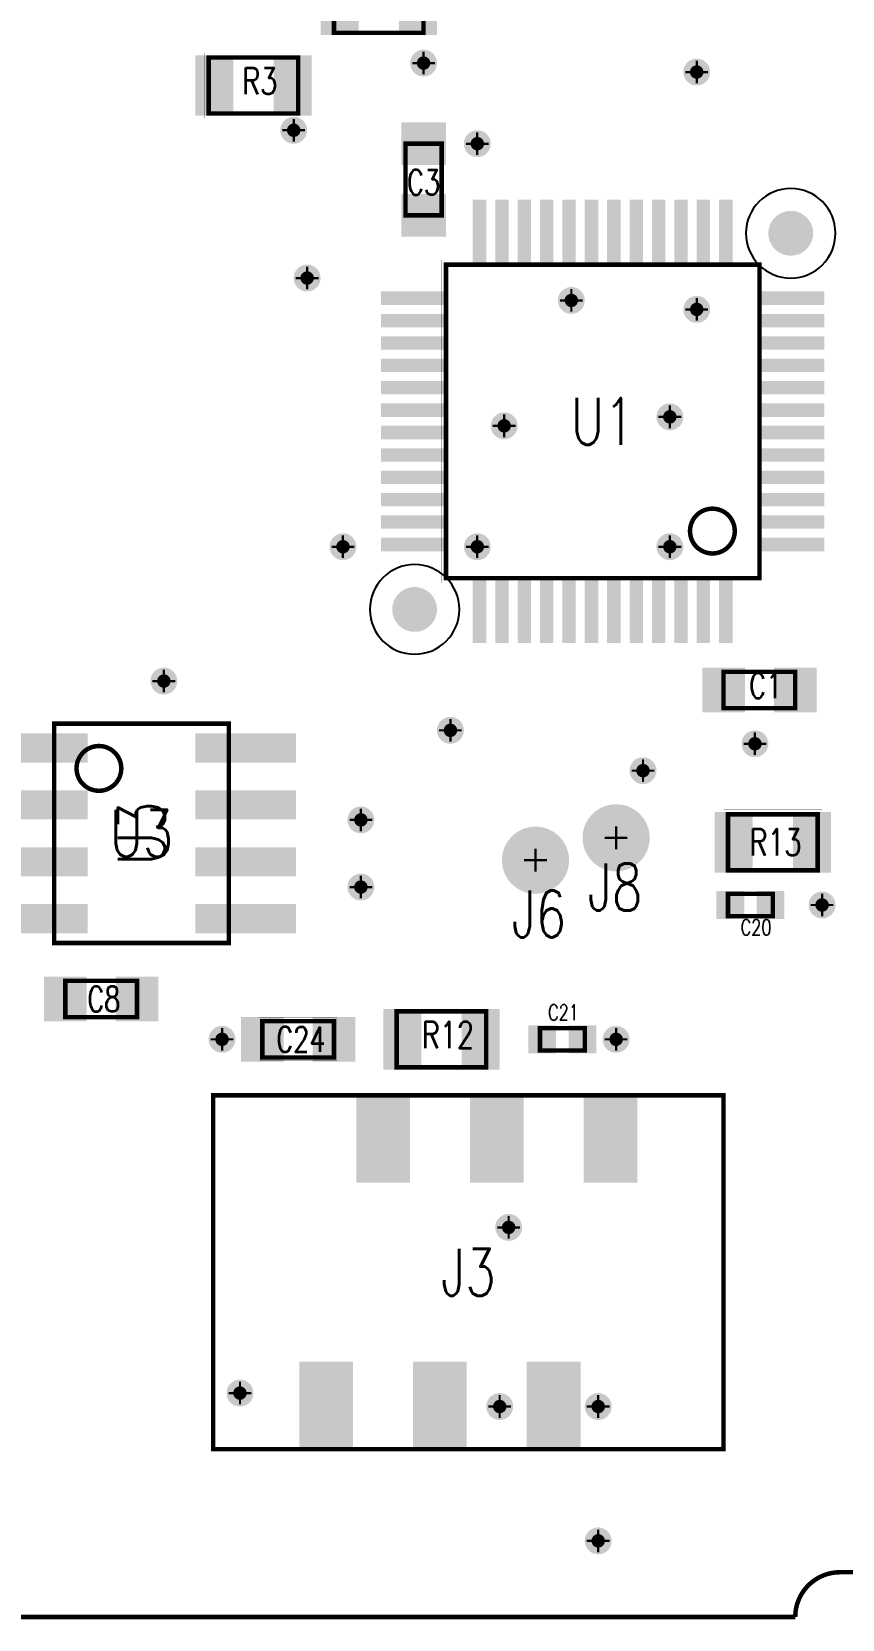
# Model space of a CAD drawing. Extents: x 0 to 128, y -3 to 92.
# Drawn here: x 22.45 to 40.55, y -0.05 to 35.4 of the extents above; entities that cross this region are included whole.
import ezdxf
from ezdxf.enums import TextEntityAlignment as Align

# ---------------------------------------------------------------- set-up
doc = ezdxf.new("R2010")
doc.units = 0
doc.linetypes.add('KEEPOUT_00011111$0', pattern=[2, 1, 1])
for name, color, linetype in [('BOARD_OUTLINE_00', 254, 'CONTINUOUS'), ('DRIL_NPLTE_THRU_01', 2, 'CONTINUOUS'), ('DRIL_NPLTE_THRU_02', 3, 'CONTINUOUS'), ('DRIL_PLTE_THRU_01', 2, 'CONTINUOUS'), ('DRIL_PLTE_THRU_02', 3, 'CONTINUOUS'), ('DRIL_SYMBOL', 254, 'CONTINUOUS'), ('KEEPOUT_01', 254, 'CONTINUOUS'), ('PADS_BOT', 96, 'CONTINUOUS'), ('PADS_INNER', 34, 'CONTINUOUS'), ('PADS_TOP', 34, 'CONTINUOUS'), ('PADS_XR_27', 57, 'CONTINUOUS'), ('PART_NAME_27', 57, 'CONTINUOUS'), ('PART_TOP_2DLINE_25', 253, 'CONTINUOUS'), ('PART_TOP_2DLINE_27', 57, 'CONTINUOUS'), ('VIAPTS', 34, 'CONTINUOUS')]:
    doc.layers.add(name, color=color, linetype=linetype)
doc.styles.add('W0$05', font='simplex', dxfattribs={"width": 0.75})
doc.styles.add('W0$08', font='simplex', dxfattribs={"width": 0.75})
doc.styles.add('W0$085', font='simplex', dxfattribs={"width": 0.75})
doc.styles.add('W0$15', font='simplex', dxfattribs={"width": 0.75})

# ---------------------------------------------------------------- blocks, each defined once
blk = doc.blocks.new('BOARD_55')
at = {"layer": 'BOARD_OUTLINE_00', "const_width": 0.1}
blk.add_lwpolyline([(36.74, 4.44, 1), (37.74, 4.44), (76.24, 4.44, 0.414214), (77.24, 3.44), (85.24, 3.44, 0.414214), (86.24, 4.44), (101.74, 4.44), (101.74, -60.56), (86.24, -60.56, 0.414214), (85.24, -59.56), (77.24, -59.56, 0.414214), (76.24, -60.56), (37.74, -60.56), (37.74, -48.56, 1), (36.74, -48.56)], format="xyb", close=True, dxfattribs=at)
blk = doc.blocks.new('SMOOTH_0$001')
at = {"const_width": 0.0005}
blk.add_lwpolyline([(-0.00025, 0, 1), (0.00025, 0, 1)], format="xyb", close=True, dxfattribs=at)
blk = doc.blocks.new('SMOOTH_0$1')
at = {"const_width": 0.05}
blk.add_lwpolyline([(-0.025, 0, 1), (0.025, 0, 1)], format="xyb", close=True, dxfattribs=at)
blk = doc.blocks.new('PART_BODY_TOP_30')
at = {"layer": 'PART_TOP_2DLINE_25', "const_width": 0.001}
blk.add_lwpolyline([(-0.875, -0.48), (0.875, -0.48), (0.875, 0.48), (-0.875, 0.48)], close=True, dxfattribs=at)
at = {"layer": 'PART_TOP_2DLINE_27', "const_width": 0.1}
blk.add_lwpolyline([(-0.8, -0.405), (0.8, -0.405), (0.8, 0.405), (-0.8, 0.405)], close=True, dxfattribs=at)
at = {"layer": 'PART_TOP_2DLINE_25'}
for p in [(-0.875, 0.48), (0.875, 0.48), (-0.875, -0.48), (0.875, -0.48)]:
    blk.add_blockref('SMOOTH_0$001', p, dxfattribs=at)
at = {"layer": 'PART_TOP_2DLINE_27'}
for p in [(-0.8, 0.405), (0.8, 0.405), (-0.8, -0.405), (0.8, -0.405)]:
    blk.add_blockref('SMOOTH_0$1', p, dxfattribs=at)
blk = doc.blocks.new('DRIL_HOLE_0')
blk.add_lwpolyline([(0, 0, 1), (0, 0, 1)], format="xyb", close=True)
blk = doc.blocks.new('PAD_0')
blk.add_lwpolyline([(0, 0, 1), (0, 0, 1)], format="xyb", close=True)
blk = doc.blocks.new('PAD_3')
at = {"const_width": 0.3}
blk.add_lwpolyline([(-0.425, 0), (0.425, 0)], dxfattribs=at)
blk = doc.blocks.new('PAD_4')
at = {"const_width": 0.95}
blk.add_lwpolyline([(-0.5, 0), (0.5, 0)], dxfattribs=at)
blk = doc.blocks.new('STK_TOP_974')
at = {"layer": 'DRIL_NPLTE_THRU_01'}
blk.add_blockref('DRIL_HOLE_0', (0, 0), dxfattribs=at)
at = {"layer": 'DRIL_NPLTE_THRU_02'}
blk.add_blockref('DRIL_HOLE_0', (0, 0), dxfattribs=at)
at = {"layer": 'PADS_BOT'}
blk.add_blockref('PAD_0', (0, 0), dxfattribs=at)
at = {"layer": 'PADS_INNER'}
blk.add_blockref('PAD_0', (0, 0), dxfattribs=at)
at = {"layer": 'PADS_TOP', "rotation": 90}
blk.add_blockref('PAD_4', (0, 0), dxfattribs=at)
at = {"layer": 'PADS_XR_27', "rotation": 90}
blk.add_blockref('PAD_3', (0, 0), dxfattribs=at)
blk = doc.blocks.new('SYM_TOP_4')
for name, p in [('STK_TOP_974', (-0.8, 0)), ('STK_TOP_974', (0.8, 0)), ('PART_BODY_TOP_30', (0, 0))]:
    blk.add_blockref(name, p)
blk = doc.blocks.new('PART_TOP_0')
blk.add_blockref('SYM_TOP_4', (0, 0))
at = {"layer": 'PART_NAME_27', "style": 'W0$08', "width": 0.75}
blk.add_text('C1', height=0.56, dxfattribs=at).set_placement((0.14, 0.1), align=Align.MIDDLE_CENTER)
blk = doc.blocks.new('PART_TOP_1')
blk.add_blockref('SYM_TOP_4', (0, 0))
at = {"layer": 'PART_NAME_27', "style": 'W0$08', "width": 0.75}
blk.add_text('C3', height=0.56, rotation=-90, dxfattribs=at).set_placement((-0.06, 0), align=Align.MIDDLE_CENTER)
blk = doc.blocks.new('PART_BODY_TOP_35')
at = {"layer": 'PART_TOP_2DLINE_25', "const_width": 0.001}
blk.add_lwpolyline([(-1.1, -0.725), (1.1, -0.725), (1.1, 0.725), (-1.1, 0.725)], close=True, dxfattribs=at)
at = {"layer": 'PART_TOP_2DLINE_27', "const_width": 0.1}
blk.add_lwpolyline([(-1, -0.625), (1, -0.625), (1, 0.625), (-1, 0.625)], close=True, dxfattribs=at)
at = {"layer": 'PART_TOP_2DLINE_25'}
for p in [(-1.1, 0.725), (1.1, 0.725), (-1.1, -0.725), (1.1, -0.725)]:
    blk.add_blockref('SMOOTH_0$001', p, dxfattribs=at)
at = {"layer": 'PART_TOP_2DLINE_27'}
for p in [(-1, 0.625), (1, 0.625), (-1, -0.625), (1, -0.625)]:
    blk.add_blockref('SMOOTH_0$1', p, dxfattribs=at)
blk = doc.blocks.new('PAD_30')
at = {"const_width": 0.6}
blk.add_lwpolyline([(-0.5, 0), (0.5, 0)], dxfattribs=at)
blk = doc.blocks.new('PAD_31')
at = {"const_width": 0.85}
blk.add_lwpolyline([(-0.675, 0), (0.675, 0)], dxfattribs=at)
blk = doc.blocks.new('STK_TOP_1145')
at = {"layer": 'DRIL_NPLTE_THRU_01'}
blk.add_blockref('DRIL_HOLE_0', (0, 0), dxfattribs=at)
at = {"layer": 'DRIL_NPLTE_THRU_02'}
blk.add_blockref('DRIL_HOLE_0', (0, 0), dxfattribs=at)
at = {"layer": 'PADS_BOT'}
blk.add_blockref('PAD_0', (0, 0), dxfattribs=at)
at = {"layer": 'PADS_INNER'}
blk.add_blockref('PAD_0', (0, 0), dxfattribs=at)
at = {"layer": 'PADS_TOP', "rotation": 90}
blk.add_blockref('PAD_31', (0, 0), dxfattribs=at)
at = {"layer": 'PADS_XR_27', "rotation": 90}
blk.add_blockref('PAD_30', (0, 0), dxfattribs=at)
blk = doc.blocks.new('SYM_TOP_9')
for name, p in [('STK_TOP_1145', (-0.875, 0)), ('STK_TOP_1145', (0.875, 0)), ('PART_BODY_TOP_35', (0, 0))]:
    blk.add_blockref(name, p)
blk = doc.blocks.new('PART_TOP_6')
blk.add_blockref('SYM_TOP_9', (0, 0))
at = {"layer": 'PART_NAME_27', "style": 'W0$085', "width": 0.75}
blk.add_text('R2', height=0.595, dxfattribs=at).set_placement((0.1425, 0.1), align=Align.MIDDLE_CENTER)
blk = doc.blocks.new('PART_TOP_7')
blk.add_blockref('SYM_TOP_9', (0, 0))
at = {"layer": 'PART_NAME_27', "style": 'W0$085', "width": 0.75}
blk.add_text('R3', height=0.595, dxfattribs=at).set_placement((0.1425, 0.1), align=Align.MIDDLE_CENTER)
blk = doc.blocks.new('PART_BODY_TOP_29')
at = {"layer": 'KEEPOUT_01', "linetype": 'KEEPOUT_00011111$0'}
for points in [[(3.2, 4.2, 1), (5.2, 4.2, 1)], [(-5.2, -4.2, 1), (-3.2, -4.2, 1)]]:
    blk.add_lwpolyline(points, format="xyb", close=True, dxfattribs=at)
at = {"layer": 'PART_TOP_2DLINE_25', "const_width": 0.001}
blk.add_lwpolyline([(-3.6, -3.6), (-3.6, 3.6), (3.6, 3.6), (3.6, -3.6)], close=True, dxfattribs=at)
at = {"layer": 'PART_TOP_2DLINE_27', "const_width": 0.1}
blk.add_lwpolyline([(-3.5, -3.5), (-3.5, 3.5), (3.5, 3.5), (3.5, -3.5)], close=True, dxfattribs=at)
blk.add_lwpolyline([(-2.95, 2.45, 1), (-1.95, 2.45, 1)], format="xyb", close=True, dxfattribs=at)
at = {"layer": 'PART_TOP_2DLINE_25'}
for p in [(-3.6, 3.6), (3.6, 3.6), (-3.6, -3.6), (3.6, -3.6)]:
    blk.add_blockref('SMOOTH_0$001', p, dxfattribs=at)
at = {"layer": 'PART_TOP_2DLINE_27'}
for p in [(-3.5, 3.5), (3.5, 3.5), (-3.5, -3.5), (3.5, -3.5)]:
    blk.add_blockref('SMOOTH_0$1', p, dxfattribs=at)
blk = doc.blocks.new('PAD_34')
at = {"const_width": 0.3}
blk.add_lwpolyline([(-0.75, 0), (0.75, 0)], dxfattribs=at)
blk = doc.blocks.new('STK_TOP_1118')
at = {"layer": 'DRIL_NPLTE_THRU_01'}
blk.add_blockref('DRIL_HOLE_0', (0, 0), dxfattribs=at)
at = {"layer": 'DRIL_NPLTE_THRU_02'}
blk.add_blockref('DRIL_HOLE_0', (0, 0), dxfattribs=at)
at = {"layer": 'PADS_BOT'}
blk.add_blockref('PAD_0', (0, 0), dxfattribs=at)
at = {"layer": 'PADS_INNER'}
blk.add_blockref('PAD_0', (0, 0), dxfattribs=at)
at = {"layer": 'PADS_TOP'}
blk.add_blockref('PAD_34', (0, 0), dxfattribs=at)
at = {"layer": 'PADS_XR_27'}
blk.add_blockref('PAD_34', (0, 0), dxfattribs=at)
blk = doc.blocks.new('STK_TOP_1119')
at = {"layer": 'DRIL_NPLTE_THRU_01'}
blk.add_blockref('DRIL_HOLE_0', (0, 0), dxfattribs=at)
at = {"layer": 'DRIL_NPLTE_THRU_02'}
blk.add_blockref('DRIL_HOLE_0', (0, 0), dxfattribs=at)
at = {"layer": 'PADS_BOT'}
blk.add_blockref('PAD_0', (0, 0), dxfattribs=at)
at = {"layer": 'PADS_INNER'}
blk.add_blockref('PAD_0', (0, 0), dxfattribs=at)
at = {"layer": 'PADS_TOP', "rotation": 90}
blk.add_blockref('PAD_34', (0, 0), dxfattribs=at)
at = {"layer": 'PADS_XR_27', "rotation": 90}
blk.add_blockref('PAD_34', (0, 0), dxfattribs=at)
blk = doc.blocks.new('PAD_36')
at = {"const_width": 0.5}
blk.add_lwpolyline([(0, -0.25, 1), (0, 0.25, 1)], format="xyb", close=True, dxfattribs=at)
blk = doc.blocks.new('STK_TOP_973')
at = {"layer": 'DRIL_NPLTE_THRU_01'}
blk.add_blockref('DRIL_HOLE_0', (0, 0), dxfattribs=at)
at = {"layer": 'DRIL_NPLTE_THRU_02'}
blk.add_blockref('DRIL_HOLE_0', (0, 0), dxfattribs=at)
at = {"layer": 'PADS_BOT'}
blk.add_blockref('PAD_0', (0, 0), dxfattribs=at)
at = {"layer": 'PADS_INNER'}
blk.add_blockref('PAD_0', (0, 0), dxfattribs=at)
at = {"layer": 'PADS_TOP'}
blk.add_blockref('PAD_36', (0, 0), dxfattribs=at)
at = {"layer": 'PADS_XR_27'}
blk.add_blockref('PAD_36', (0, 0), dxfattribs=at)
blk = doc.blocks.new('SYM_TOP_3')
for name, p in [('PART_BODY_TOP_29', (0, 0)), ('STK_TOP_1119', (-2.75, 4.2)), ('STK_TOP_1119', (-2.25, 4.2)), ('STK_TOP_1119', (-1.75, 4.2)), ('STK_TOP_1119', (-1.25, 4.2)), ('STK_TOP_1119', (-0.75, 4.2)), ('STK_TOP_1119', (-0.25, 4.2)), ('STK_TOP_1119', (0.25, 4.2)), ('STK_TOP_1119', (0.75, 4.2)), ('STK_TOP_1119', (1.25, 4.2)), ('STK_TOP_1119', (1.75, 4.2)), ('STK_TOP_1119', (2.25, 4.2)), ('STK_TOP_1119', (2.75, 4.2)), ('STK_TOP_973', (4.2, 4.2)), ('STK_TOP_1118', (-4.2, 2.75)), ('STK_TOP_1118', (4.2, 2.75)), ('STK_TOP_1118', (-4.2, 2.25)), ('STK_TOP_1118', (4.2, 2.25)), ('STK_TOP_1118', (-4.2, 1.75)), ('STK_TOP_1118', (4.2, 1.75)), ('STK_TOP_1118', (-4.2, 1.25)), ('STK_TOP_1118', (4.2, 1.25)), ('STK_TOP_1118', (-4.2, 0.75)), ('STK_TOP_1118', (4.2, 0.75)), ('STK_TOP_1118', (-4.2, 0.25)), ('STK_TOP_1118', (4.2, 0.25)), ('STK_TOP_1118', (-4.2, -0.25)), ('STK_TOP_1118', (4.2, -0.25)), ('STK_TOP_1118', (-4.2, -0.75)), ('STK_TOP_1118', (4.2, -0.75)), ('STK_TOP_1118', (-4.2, -1.25)), ('STK_TOP_1118', (4.2, -1.25)), ('STK_TOP_1118', (-4.2, -1.75)), ('STK_TOP_1118', (4.2, -1.75)), ('STK_TOP_1118', (-4.2, -2.25)), ('STK_TOP_1118', (4.2, -2.25)), ('STK_TOP_1118', (-4.2, -2.75)), ('STK_TOP_1118', (4.2, -2.75)), ('STK_TOP_1119', (-2.75, -4.2)), ('STK_TOP_1119', (-2.25, -4.2)), ('STK_TOP_1119', (-1.75, -4.2)), ('STK_TOP_1119', (-1.25, -4.2)), ('STK_TOP_1119', (-0.75, -4.2)), ('STK_TOP_1119', (-0.25, -4.2)), ('STK_TOP_1119', (0.25, -4.2)), ('STK_TOP_1119', (0.75, -4.2)), ('STK_TOP_1119', (1.25, -4.2)), ('STK_TOP_1119', (1.75, -4.2)), ('STK_TOP_1119', (2.25, -4.2)), ('STK_TOP_1119', (2.75, -4.2)), ('STK_TOP_973', (-4.2, -4.2))]:
    blk.add_blockref(name, p)
blk = doc.blocks.new('PART_TOP_8')
blk.add_blockref('SYM_TOP_3', (0, 0))
at = {"layer": 'PART_NAME_27', "style": 'W0$15', "width": 0.75}
blk.add_text('U1', height=1.05, rotation=-180, dxfattribs=at).set_placement((0, 0), align=Align.MIDDLE_CENTER)
blk = doc.blocks.new('PART_BODY_TOP_38')
at = {"layer": 'PART_TOP_2DLINE_25', "const_width": 0.001}
blk.add_lwpolyline([(-5.7, -3.95), (5.7, -3.95), (5.7, 3.95), (-5.7, 3.95)], close=True, dxfattribs=at)
at = {"layer": 'PART_TOP_2DLINE_27', "const_width": 0.1}
blk.add_lwpolyline([(-5.7, -3.95), (5.7, -3.95), (5.7, 3.95), (-5.7, 3.95)], close=True, dxfattribs=at)
at = {"layer": 'PART_TOP_2DLINE_25'}
for p in [(-5.7, 3.95), (5.7, 3.95), (-5.7, -3.95), (5.7, -3.95)]:
    blk.add_blockref('SMOOTH_0$001', p, dxfattribs=at)
at = {"layer": 'PART_TOP_2DLINE_27'}
for p in [(-5.7, 3.95), (5.7, 3.95), (-5.7, -3.95), (5.7, -3.95)]:
    blk.add_blockref('SMOOTH_0$1', p, dxfattribs=at)
blk = doc.blocks.new('PAD_45')
at = {"const_width": 0.8}
blk.add_lwpolyline([(-0.75, 0), (0.75, 0)], dxfattribs=at)
blk = doc.blocks.new('PAD_46')
at = {"const_width": 1.2}
blk.add_lwpolyline([(-1, 0), (1, 0)], dxfattribs=at)
blk = doc.blocks.new('STK_TOP_1059')
at = {"layer": 'DRIL_NPLTE_THRU_01'}
blk.add_blockref('DRIL_HOLE_0', (0, 0), dxfattribs=at)
at = {"layer": 'DRIL_NPLTE_THRU_02'}
blk.add_blockref('DRIL_HOLE_0', (0, 0), dxfattribs=at)
at = {"layer": 'PADS_BOT'}
blk.add_blockref('PAD_0', (0, 0), dxfattribs=at)
at = {"layer": 'PADS_INNER'}
blk.add_blockref('PAD_0', (0, 0), dxfattribs=at)
at = {"layer": 'PADS_TOP', "rotation": 90}
blk.add_blockref('PAD_46', (0, 0), dxfattribs=at)
at = {"layer": 'PADS_XR_27', "rotation": 90}
blk.add_blockref('PAD_45', (0, 0), dxfattribs=at)
blk = doc.blocks.new('SYM_TOP_12')
for name, p in [('STK_TOP_1059', (-1.905, 3)), ('STK_TOP_1059', (0.635, 3)), ('STK_TOP_1059', (3.175, 3)), ('PART_BODY_TOP_38', (0, 0)), ('STK_TOP_1059', (-3.175, -3)), ('STK_TOP_1059', (-0.635, -3)), ('STK_TOP_1059', (1.905, -3))]:
    blk.add_blockref(name, p)
blk = doc.blocks.new('PART_TOP_16')
blk.add_blockref('SYM_TOP_12', (0, 0))
at = {"layer": 'PART_NAME_27', "style": 'W0$15', "width": 0.75}
blk.add_text('J3', height=1.05, rotation=-180, dxfattribs=at).set_placement((0, 0), align=Align.MIDDLE_CENTER)
blk = doc.blocks.new('PART_TOP_20')
blk.add_blockref('SYM_TOP_9', (0, 0))
at = {"layer": 'PART_NAME_27', "style": 'W0$085', "width": 0.75}
blk.add_text('R12', height=0.595, dxfattribs=at).set_placement((0.1425, 0.1), align=Align.MIDDLE_CENTER)
blk = doc.blocks.new('PART_TOP_21')
blk.add_blockref('SYM_TOP_9', (0, 0))
at = {"layer": 'PART_NAME_27', "style": 'W0$085', "width": 0.75}
blk.add_text('R13', height=0.595, rotation=-180, dxfattribs=at).set_placement((-0.0575, 0), align=Align.MIDDLE_CENTER)
blk = doc.blocks.new('DRIL_SYMBOL_0$9')
at = {"layer": 'DRIL_SYMBOL', "const_width": 0.0508}
for points in [[(-0.254, 0), (0.254, 0)], [(0, -0.254), (0, 0.254)]]:
    blk.add_lwpolyline(points, dxfattribs=at)
blk = doc.blocks.new('DRIL_HOLE_0$9')
at = {"const_width": 0.45}
blk.add_lwpolyline([(-0.225, 0, 1), (0.225, 0, 1)], format="xyb", close=True, dxfattribs=at)
blk.add_blockref('DRIL_SYMBOL_0$9', (0, 0))
blk = doc.blocks.new('PAD_58')
at = {"const_width": 0.75}
blk.add_lwpolyline([(0, -0.375, 1), (0, 0.375, 1)], format="xyb", close=True, dxfattribs=at)
blk = doc.blocks.new('STK_TOP_1065')
at = {"layer": 'DRIL_PLTE_THRU_01'}
blk.add_blockref('DRIL_HOLE_0$9', (0, 0), dxfattribs=at)
at = {"layer": 'DRIL_PLTE_THRU_02'}
blk.add_blockref('DRIL_HOLE_0$9', (0, 0), dxfattribs=at)
at = {"layer": 'PADS_BOT'}
blk.add_blockref('PAD_58', (0, 0), dxfattribs=at)
at = {"layer": 'PADS_INNER'}
blk.add_blockref('PAD_58', (0, 0), dxfattribs=at)
at = {"layer": 'PADS_TOP'}
blk.add_blockref('PAD_58', (0, 0), dxfattribs=at)
blk = doc.blocks.new('SYM_TOP_15')
blk.add_blockref('STK_TOP_1065', (0, 0))
blk = doc.blocks.new('PART_TOP_85')
blk.add_blockref('SYM_TOP_15', (0, 0))
at = {"layer": 'PART_NAME_27', "style": 'W0$15', "width": 0.75}
blk.add_text('J6', height=1.05, dxfattribs=at).set_placement((0.075, -1.2), align=Align.MIDDLE_CENTER)
blk = doc.blocks.new('PART_TOP_86')
blk.add_blockref('SYM_TOP_15', (0, 0))
at = {"layer": 'PART_NAME_27', "style": 'W0$15', "width": 0.75}
blk.add_text('J8', height=1.05, dxfattribs=at).set_placement((-0.025, -1.1), align=Align.MIDDLE_CENTER)
blk = doc.blocks.new('PART_BODY_TOP_56')
at = {"layer": 'PART_TOP_2DLINE_25', "const_width": 0.001}
blk.add_lwpolyline([(-2, -2.5), (2, -2.5), (2, 2.5), (-2, 2.5)], close=True, dxfattribs=at)
at = {"layer": 'PART_TOP_2DLINE_27', "const_width": 0.1}
blk.add_lwpolyline([(-1.95, -2.45), (1.95, -2.45), (1.95, 2.45), (-1.95, 2.45)], close=True, dxfattribs=at)
blk.add_lwpolyline([(-1.45, 1.45, 1), (-0.45, 1.45, 1)], format="xyb", close=True, dxfattribs=at)
at = {"layer": 'PART_TOP_2DLINE_25'}
for p in [(-2, 2.5), (2, 2.5), (-2, -2.5), (2, -2.5)]:
    blk.add_blockref('SMOOTH_0$001', p, dxfattribs=at)
at = {"layer": 'PART_TOP_2DLINE_27'}
for p in [(-1.95, 2.45), (1.95, 2.45), (-1.95, -2.45), (1.95, -2.45)]:
    blk.add_blockref('SMOOTH_0$1', p, dxfattribs=at)
blk = doc.blocks.new('PAD_97')
at = {"const_width": 0.5}
blk.add_lwpolyline([(-0.7, 0), (0.7, 0)], dxfattribs=at)
blk = doc.blocks.new('PAD_98')
at = {"const_width": 0.65}
blk.add_lwpolyline([(-1.125, 0), (1.125, 0)], dxfattribs=at)
blk = doc.blocks.new('STK_TOP_1002')
at = {"layer": 'DRIL_NPLTE_THRU_01'}
blk.add_blockref('DRIL_HOLE_0', (0, 0), dxfattribs=at)
at = {"layer": 'DRIL_NPLTE_THRU_02'}
blk.add_blockref('DRIL_HOLE_0', (0, 0), dxfattribs=at)
at = {"layer": 'PADS_BOT'}
blk.add_blockref('PAD_0', (0, 0), dxfattribs=at)
at = {"layer": 'PADS_INNER'}
blk.add_blockref('PAD_0', (0, 0), dxfattribs=at)
at = {"layer": 'PADS_TOP'}
blk.add_blockref('PAD_98', (0, 0), dxfattribs=at)
at = {"layer": 'PADS_XR_27'}
blk.add_blockref('PAD_97', (0, 0), dxfattribs=at)
blk = doc.blocks.new('SYM_TOP_28')
for name, p in [('PART_BODY_TOP_56', (0, 0)), ('STK_TOP_1002', (-2.325, 1.905)), ('STK_TOP_1002', (2.325, 1.905)), ('STK_TOP_1002', (-2.325, 0.635)), ('STK_TOP_1002', (2.325, 0.635)), ('STK_TOP_1002', (-2.325, -0.635)), ('STK_TOP_1002', (2.325, -0.635)), ('STK_TOP_1002', (-2.325, -1.905)), ('STK_TOP_1002', (2.325, -1.905))]:
    blk.add_blockref(name, p)
blk = doc.blocks.new('PART_TOP_87')
blk.add_blockref('SYM_TOP_28', (0, 0))
at = {"layer": 'PART_NAME_27', "style": 'W0$15', "width": 0.75}
blk.add_text('U3', height=1.05, dxfattribs=at).set_placement((0, 0), align=Align.MIDDLE_CENTER)
blk.add_text('U3', height=1.05, rotation=90, dxfattribs=at).set_placement((0, 0), align=Align.MIDDLE_CENTER)
blk = doc.blocks.new('PART_BODY_TOP_32')
at = {"layer": 'PART_TOP_2DLINE_25', "const_width": 0.001}
blk.add_lwpolyline([(-0.525, -0.275), (0.525, -0.275), (0.525, 0.275), (-0.525, 0.275)], close=True, dxfattribs=at)
at = {"layer": 'PART_TOP_2DLINE_27', "const_width": 0.1}
blk.add_lwpolyline([(-0.5, -0.25), (0.5, -0.25), (0.5, 0.25), (-0.5, 0.25)], close=True, dxfattribs=at)
at = {"layer": 'PART_TOP_2DLINE_25'}
for p in [(-0.525, 0.275), (0.525, 0.275), (-0.525, -0.275), (0.525, -0.275)]:
    blk.add_blockref('SMOOTH_0$001', p, dxfattribs=at)
at = {"layer": 'PART_TOP_2DLINE_27'}
for p in [(-0.5, 0.25), (0.5, 0.25), (-0.5, -0.25), (0.5, -0.25)]:
    blk.add_blockref('SMOOTH_0$1', p, dxfattribs=at)
blk = doc.blocks.new('PAD_90')
at = {"const_width": 0.2}
blk.add_lwpolyline([(-0.25, 0), (0.25, 0)], dxfattribs=at)
blk = doc.blocks.new('PAD_91')
at = {"const_width": 0.62}
blk.add_lwpolyline([(-0.31, 0), (0.31, 0)], dxfattribs=at)
blk = doc.blocks.new('STK_TOP_976')
at = {"layer": 'DRIL_NPLTE_THRU_01'}
blk.add_blockref('DRIL_HOLE_0', (0, 0), dxfattribs=at)
at = {"layer": 'DRIL_NPLTE_THRU_02'}
blk.add_blockref('DRIL_HOLE_0', (0, 0), dxfattribs=at)
at = {"layer": 'PADS_BOT'}
blk.add_blockref('PAD_0', (0, 0), dxfattribs=at)
at = {"layer": 'PADS_INNER'}
blk.add_blockref('PAD_0', (0, 0), dxfattribs=at)
at = {"layer": 'PADS_TOP'}
blk.add_blockref('PAD_91', (0, 0), dxfattribs=at)
at = {"layer": 'PADS_XR_27', "rotation": 90}
blk.add_blockref('PAD_90', (0, 0), dxfattribs=at)
blk = doc.blocks.new('SYM_TOP_6')
for name, p in [('STK_TOP_976', (-0.45, 0)), ('PART_BODY_TOP_32', (0, 0)), ('STK_TOP_976', (0.45, 0))]:
    blk.add_blockref(name, p)
blk = doc.blocks.new('PART_TOP_91')
blk.add_blockref('SYM_TOP_6', (0, 0))
at = {"layer": 'PART_NAME_27', "style": 'W0$05', "width": 0.75}
blk.add_text('C20', height=0.35, dxfattribs=at).set_placement((0.125, -0.5), align=Align.MIDDLE_CENTER)
blk = doc.blocks.new('PART_TOP_92')
blk.add_blockref('SYM_TOP_6', (0, 0))
at = {"layer": 'PART_NAME_27', "style": 'W0$05', "width": 0.75}
blk.add_text('C21', height=0.35, dxfattribs=at).set_placement((0.025, 0.6), align=Align.MIDDLE_CENTER)
blk = doc.blocks.new('PART_TOP_97')
blk.add_blockref('SYM_TOP_4', (0, 0))
at = {"layer": 'PART_NAME_27', "style": 'W0$08', "width": 0.75}
blk.add_text('C24', height=0.56, rotation=-180, dxfattribs=at).set_placement((-0.06, 0), align=Align.MIDDLE_CENTER)
blk = doc.blocks.new('PART_TOP_99')
blk.add_blockref('SYM_TOP_4', (0, 0))
at = {"layer": 'PART_NAME_27', "style": 'W0$08', "width": 0.75}
blk.add_text('C8', height=0.56, rotation=-180, dxfattribs=at).set_placement((-0.06, 0), align=Align.MIDDLE_CENTER)
blk = doc.blocks.new('DRIL_SYMBOL_0$3')
at = {"layer": 'DRIL_SYMBOL', "const_width": 0.0508}
for points in [[(-0.254, 0), (0.254, 0)], [(0, -0.254), (0, 0.254)]]:
    blk.add_lwpolyline(points, dxfattribs=at)
blk = doc.blocks.new('DRIL_HOLE_0$3')
at = {"const_width": 0.15}
blk.add_lwpolyline([(-0.075, 0, 1), (0.075, 0, 1)], format="xyb", close=True, dxfattribs=at)
blk.add_blockref('DRIL_SYMBOL_0$3', (0, 0))
blk = doc.blocks.new('PAD_106')
at = {"const_width": 0.3}
blk.add_lwpolyline([(0, -0.15, 1), (0, 0.15, 1)], format="xyb", close=True, dxfattribs=at)
blk = doc.blocks.new('STK_TOP_772')
at = {"layer": 'DRIL_PLTE_THRU_01'}
blk.add_blockref('DRIL_HOLE_0$3', (0, 0), dxfattribs=at)
at = {"layer": 'DRIL_PLTE_THRU_02'}
blk.add_blockref('DRIL_HOLE_0$3', (0, 0), dxfattribs=at)
at = {"layer": 'PADS_BOT'}
blk.add_blockref('PAD_106', (0, 0), dxfattribs=at)
at = {"layer": 'PADS_INNER'}
blk.add_blockref('PAD_106', (0, 0), dxfattribs=at)
at = {"layer": 'PADS_TOP'}
blk.add_blockref('PAD_106', (0, 0), dxfattribs=at)
blk = doc.blocks.new('SYM_TOP_1')
blk.add_blockref('STK_TOP_772', (0, 0))

msp = doc.modelspace()

# ---------------------------------------------------------------- block references
for name, p in [('BOARD_55', (-36.74, 60.56)), ('PART_TOP_6', (30.2, 36)), ('PART_TOP_7', (27.4, 34.2)), ('PART_TOP_0', (38.7, 20.7)), ('PART_TOP_87', (24.9, 17.5)), ('PART_TOP_86', (35.5, 17.4)), ('PART_TOP_85', (33.7, 16.9)), ('PART_TOP_91', (38.5, 15.9)), ('PART_TOP_20', (31.6, 12.9)), ('PART_TOP_92', (34.3, 12.9))]:
    msp.add_blockref(name, p)
for name, p, rotation in [('PART_TOP_1', (31.2, 32.1), 90), ('PART_TOP_8', (35.2, 26.7), 180), ('PART_TOP_21', (39, 17.3), 180), ('PART_TOP_99', (24, 13.8), 180), ('PART_TOP_97', (28.4, 12.9), 180), ('PART_TOP_16', (32.2, 7.7), 180)]:
    msp.add_blockref(name, p, dxfattribs=dict(rotation=rotation))
at = {"layer": 'VIAPTS'}
for p in [(31.2, 34.7), (37.3, 34.5), (28.3, 33.2), (32.4, 32.9), (28.6, 29.9), (34.5, 29.4), (37.3, 29.2), (36.7, 26.8), (33, 26.6), (29.4, 23.9), (32.4, 23.9), (36.7, 23.9), (25.4, 20.9), (31.8, 19.8), (38.6, 19.5), (36.1, 18.9), (29.8, 17.8), (29.8, 16.3), (40.1, 15.9), (26.7, 12.9), (35.5, 12.9), (33.1, 8.7), (27.1, 5), (32.9, 4.7), (35.1, 4.7), (35.1, 1.7)]:
    msp.add_blockref('SYM_TOP_1', p, dxfattribs=at)

doc.saveas('drawing.dxf')
